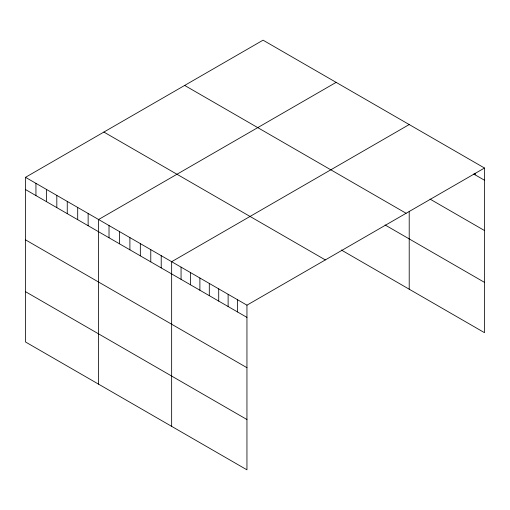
<?xml version="1.0" encoding="UTF-8"?>
<svg xmlns="http://www.w3.org/2000/svg" width="510" height="510" viewBox="0 0 510 510"><rect width="100%" height="100%" fill="white"/><g stroke="black" fill="none" stroke-linecap="round" stroke-linejoin="round"><path stroke-width="0.76" d="M25.5 177.321L246.948 305.171L246.948 469.825L25.5 341.974L25.5 177.321L263.052 40.175L484.5 168.026L484.5 332.679L341.349 250.027M336.135 82.365L98.577 219.517L98.577 384.17M409.211 124.555L171.653 261.706L171.653 426.36M246.948 305.171L484.5 168.026M473.745 174.031L484.5 180.247M430.051 199.11L484.5 230.545M184.665 85.431L406.107 213.282M385.069 224.967L484.5 282.374M103.893 132.064L325.335 259.915M25.5 189.548L246.948 317.392M25.5 239.847L246.948 367.697M25.5 291.675L246.948 419.526M475.09 173.285L475.09 174.809M409.211 211.51L409.211 289.208M237.532 299.74L237.532 311.961M228.123 294.308L228.123 306.529M218.713 288.87L218.713 301.091M209.298 283.439L209.298 295.66M199.888 278.007L199.888 290.228M190.479 272.57L190.479 284.79M181.063 267.138L181.063 279.359M161.217 255.676L161.217 267.897M150.775 249.651L150.775 261.872M140.333 243.621L140.333 255.841M129.897 237.596L129.897 249.817M119.455 231.565L119.455 243.793M109.019 225.541L109.019 237.762M88.134 213.486L88.134 225.707M77.698 207.462L77.698 219.683M67.256 201.431L67.256 213.652M56.82 195.406L56.82 207.627M46.378 189.376L46.378 201.597M35.942 183.351L35.942 195.572"/></g></svg>
